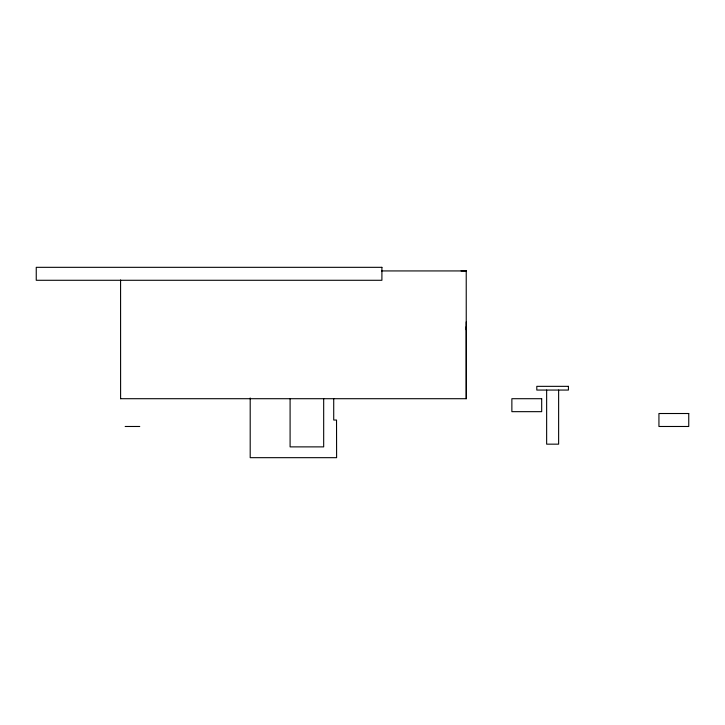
<?xml version="1.0" encoding="UTF-8"?>
<svg xmlns="http://www.w3.org/2000/svg" width="725" height="725" viewBox="0 0 725 725"><rect width="100%" height="100%" fill="white"/><g stroke="black" fill="none" stroke-linecap="round" stroke-linejoin="round"><path stroke-width="1.09" d="M466.229 329.793L466.229 326.676M461.073 270.933L466.257 270.933L381.504 270.933M120.577 398.705L466.257 398.705L466.229 270.914M125.162 426.481L139.762 426.481M466.229 321.909L466.257 398.705M558.631 390.059L558.631 444.162L546.641 444.162L546.641 390.059M333.718 398.705L333.718 420.038L336.527 420.038L336.608 457.674L250.197 457.674L250.197 397.98M323.676 398.705L323.676 446.881L290.091 446.881L290.091 398.705M120.577 279.977L120.604 398.705M381.903 267.326L36.25 267.326L36.25 280.285L381.903 280.285L381.903 267.326M568.427 386.343L536.799 386.343L536.799 390.059L568.427 390.059L568.427 386.343M541.684 398.705L511.868 398.705L511.868 411.664L541.684 411.664L541.684 398.705M688.75 413.513L658.934 413.513L658.934 426.481L688.75 426.481L688.75 413.513"/></g></svg>
